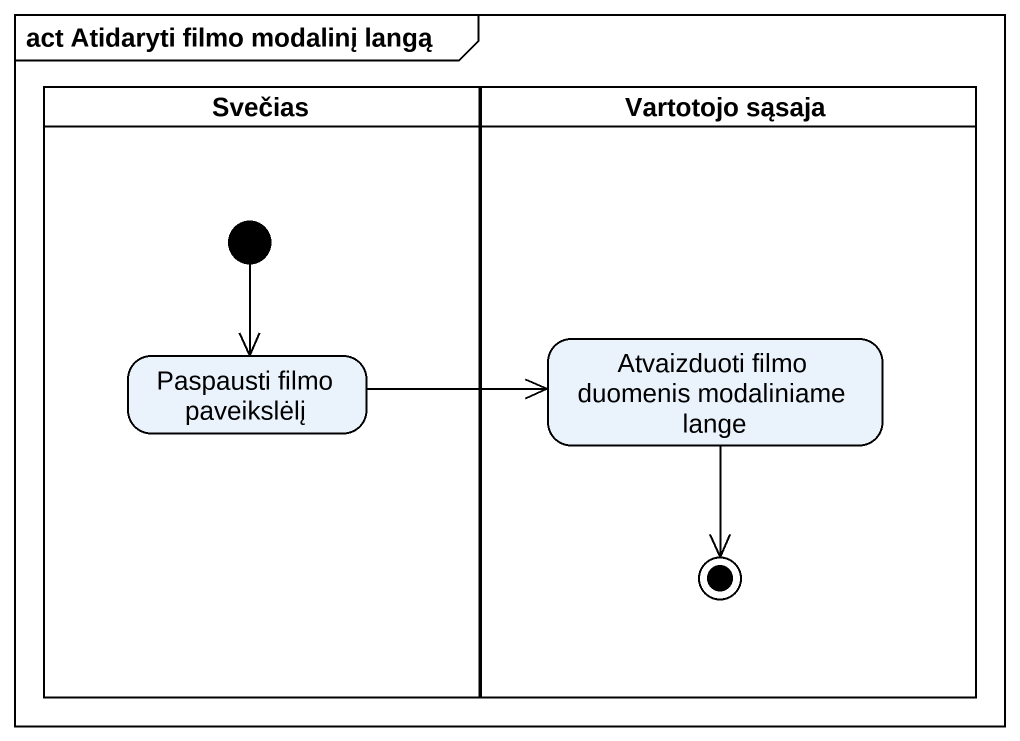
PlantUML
@startuml
mainframe act Atidaryti filmo modalinį langą
hide empty description
state Svečias <<partition>> {
  state "Paspausti filmo paveikslėlį" as Paspausti_filmo_paveikslėlį
  [*] --> Paspausti_filmo_paveikslėlį
}
state "Vartotojo sąsaja" as Vartotojo_sąsaja <<partition>> {
  state "Atvaizduoti filmo duomenis modaliniame lange" as Atvaizduoti_filmo_duomenis
  Atvaizduoti_filmo_duomenis --> [*]
}
Paspausti_filmo_paveikslėlį -right-> Atvaizduoti_filmo_duomenis
@enduml
